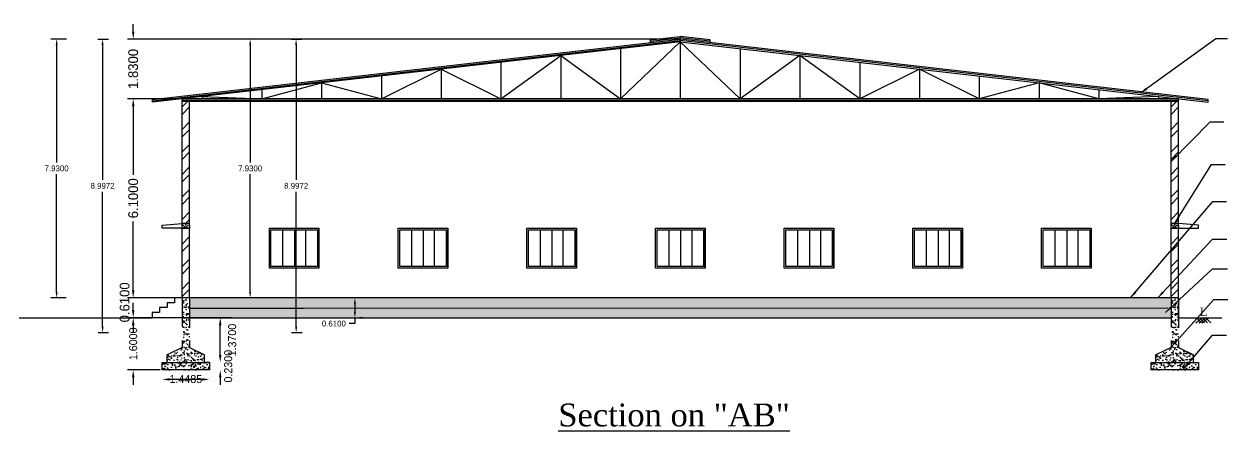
# Model space of a CAD drawing. Header units: metres. Extents: x 0 to 1012, y 0 to 496.
# Drawn here: x 860.63 to 897.48, y 250.69 to 263.16 of the extents above; entities that cross this region are included whole.
import ezdxf

# ---------------------------------------------------------------- set-up
doc = ezdxf.new("R2010")
doc.units = ezdxf.units.M
doc.header["$LTSCALE"] = 3.5
doc.header["$MEASUREMENT"] = 0
doc.linetypes.add('DOT2', pattern=[0.125, 0, -0.125])
doc.linetypes.add('HIDDEN', pattern=[0.375, 0.25, -0.125])
doc.layers.get('0').update_dxf_attribs({"linetype": 'CONTINUOUS'})
doc.layers.get('DEFPOINTS').update_dxf_attribs({"linetype": 'CONTINUOUS'})
for name, color, linetype in [('BLK_5_FLR_0_REGULAR_ROOM_1', 4, 'CONTINUOUS'), ('BLK_5_HT_OF_BLDG', 235, 'CONTINUOUS'), ('BLK_9_FLR_0_REGULAR_ROOM', 4, 'CONTINUOUS'), ('BLK_9_PLINTH_HEIGHT', 11, 'CONTINUOUS')]:
    doc.layers.add(name, color=color, linetype=linetype)
doc.layers.add('BLK_9_HT_OF_BLDG', color=5, linetype='CONTINUOUS', lineweight=0)
doc.dimstyles.get("Standard").update_dxf_attribs({"dimtxt": 0.18, "dimasz": 0.18, "dimexe": 0.18, "dimexo": 0.0625, "dimgap": 0.09, "dimtad": 0, "dimtih": 1, "dimtoh": 1, "dimdec": 4, "dimzin": 0, "dimdsep": 46, "dimtxsty": 'Standard', "dimcen": 0.09, "dimadec": 0, "dimazin": 0, "dimtfac": 1, "dimtdec": 4, "dimtofl": 0, "dimtmove": 0, "dimatfit": 3, "dimfxl": 0, "dimtolj": 1, "dimtzin": 0, "dimarcsym": 0})

# ---------------------------------------------------------------- blocks, each defined once
blk = doc.blocks.new('*D158')
at = {"color": 0, "lineweight": -2}
for p, q in [((865.406, 260.871), (863.792, 260.871)), ((863.972, 260.641), (863.972, 258.536)), ((863.972, 255.001), (863.972, 257.106)), ((865.406, 254.771), (863.792, 254.771))]:
    blk.add_line(p, q, dxfattribs=at)
at = {"color": 0}
for points in [[(863.933, 260.641), (864.01, 260.641), (863.972, 260.871)], [(863.933, 255.001), (864.01, 255.001), (863.972, 254.771)]]:
    blk.add_solid(points, dxfattribs=at)
at = {"layer": 'DEFPOINTS', "color": 0}
for p in [(865.468, 260.871), (863.972, 254.771), (865.468, 254.771)]:
    blk.add_point(p, dxfattribs=at)
at = {"color": 0, "insert": (863.972, 257.821), "char_height": 0.3, "attachment_point": 5, "rotation": 90}
blk.add_mtext('\\A1;6.1000', dxfattribs=at)
blk = doc.blocks.new('*D159')
at = {"color": 0, "lineweight": -2}
for p, q in [((863.972, 262.931), (863.972, 263.161)), ((880.656, 262.701), (863.792, 262.701)), ((880.656, 260.871), (863.792, 260.871)), ((863.972, 260.641), (863.972, 260.411))]:
    blk.add_line(p, q, dxfattribs=at)
at = {"color": 0}
for points in [[(863.933, 262.931), (864.01, 262.931), (863.972, 262.701)], [(863.933, 260.641), (864.01, 260.641), (863.972, 260.871)]]:
    blk.add_solid(points, dxfattribs=at)
at = {"layer": 'DEFPOINTS', "color": 0}
for p in [(880.718, 262.701), (863.972, 260.871), (880.718, 260.871)]:
    blk.add_point(p, dxfattribs=at)
at = {"color": 0, "insert": (863.972, 261.786), "char_height": 0.3, "attachment_point": 5, "rotation": 90}
blk.add_mtext('\\A1;1.8300', dxfattribs=at)
blk = doc.blocks.new('*D33')
at = {"color": 0, "lineweight": -2}
for p, q in [((863.972, 254.391), (863.972, 254.621)), ((866.986, 254.161), (863.792, 254.161)), ((864.796, 252.561), (863.792, 252.561)), ((863.972, 252.331), (863.972, 252.101))]:
    blk.add_line(p, q, dxfattribs=at)
at = {"color": 0}
for points in [[(863.933, 254.391), (864.01, 254.391), (863.972, 254.161)], [(863.933, 252.331), (864.01, 252.331), (863.972, 252.561)]]:
    blk.add_solid(points, dxfattribs=at)
at = {"layer": 'DEFPOINTS', "color": 0}
for p in [(867.048, 254.161), (863.972, 252.561), (864.858, 252.561)]:
    blk.add_point(p, dxfattribs=at)
at = {"color": 0, "insert": (863.972, 253.361), "char_height": 0.245, "attachment_point": 5, "rotation": 90}
blk.add_mtext('\\A1;1.6000', dxfattribs=at)
blk = doc.blocks.new('*D34')
at = {"color": 0, "lineweight": -2}
blk.add_line((866.077, 252.271), (865.088, 252.271), dxfattribs=at)
at = {"color": 0}
for points in [[(865.088, 252.309), (865.088, 252.232), (864.858, 252.271)], [(866.077, 252.309), (866.077, 252.232), (866.307, 252.271)]]:
    blk.add_solid(points, dxfattribs=at)
at = {"layer": 'DEFPOINTS', "color": 0}
for p in [(864.858, 252.641), (866.307, 252.641), (864.858, 252.271)]:
    blk.add_point(p, dxfattribs=at)
at = {"color": 0, "insert": (865.583, 252.281), "char_height": 0.245, "attachment_point": 5}
blk.add_mtext('\\A1;1.4485', dxfattribs=at)
blk = doc.blocks.new('*D35')
at = {"color": 0, "lineweight": -2}
blk.add_line((866.635, 253.021), (866.635, 253.931), dxfattribs=at)
at = {"color": 0}
for points in [[(866.596, 253.931), (866.673, 253.931), (866.635, 254.161)], [(866.596, 253.021), (866.673, 253.021), (866.635, 252.791)]]:
    blk.add_solid(points, dxfattribs=at)
at = {"layer": 'DEFPOINTS', "color": 0}
for p in [(865.247, 254.161), (866.635, 254.161), (866.158, 252.791)]:
    blk.add_point(p, dxfattribs=at)
at = {"color": 0, "insert": (867.002, 253.476), "char_height": 0.245, "attachment_point": 5, "rotation": 90}
blk.add_mtext('\\A1;1.3700', dxfattribs=at)
blk = doc.blocks.new('*D36')
at = {"color": 0, "lineweight": -2}
for p, q in [((866.635, 253.021), (866.635, 253.251)), ((866.635, 252.331), (866.635, 252.101))]:
    blk.add_line(p, q, dxfattribs=at)
at = {"color": 0}
for points in [[(866.596, 253.021), (866.673, 253.021), (866.635, 252.791)], [(866.596, 252.331), (866.673, 252.331), (866.635, 252.561)]]:
    blk.add_solid(points, dxfattribs=at)
at = {"layer": 'DEFPOINTS', "color": 0}
for p in [(866.308, 252.791), (866.307, 252.561), (866.635, 252.561)]:
    blk.add_point(p, dxfattribs=at)
at = {"color": 0, "insert": (866.88, 252.676), "char_height": 0.245, "attachment_point": 5, "rotation": 90}
blk.add_mtext('\\A1;0.2300', dxfattribs=at)
blk = doc.blocks.new('*D37')
at = {"color": 0, "lineweight": -2}
for p, q in [((863.972, 255.001), (863.972, 255.231)), ((865.636, 254.771), (863.792, 254.771)), ((865.636, 254.161), (863.792, 254.161)), ((863.972, 253.931), (863.972, 253.701))]:
    blk.add_line(p, q, dxfattribs=at)
at = {"color": 0}
for points in [[(863.933, 255.001), (864.01, 255.001), (863.972, 254.771)], [(863.933, 253.931), (864.01, 253.931), (863.972, 254.161)]]:
    blk.add_solid(points, dxfattribs=at)
at = {"layer": 'DEFPOINTS', "color": 0}
for p in [(863.972, 254.771), (865.698, 254.771), (865.698, 254.161)]:
    blk.add_point(p, dxfattribs=at)
at = {"color": 0, "insert": (863.709, 254.632), "char_height": 0.3, "attachment_point": 5, "rotation": 90}
blk.add_mtext('\\A1;0.6100', dxfattribs=at)
blk = doc.blocks.new('*D113')
at = {"layer": 'BLK_5_FLR_0_REGULAR_ROOM_1', "color": 0, "lineweight": -2}
for p, q in [((861.925, 262.701), (861.448, 262.701)), ((861.628, 262.521), (861.627, 258.916)), ((861.627, 254.951), (861.627, 258.556)), ((861.924, 254.771), (861.447, 254.771))]:
    blk.add_line(p, q, dxfattribs=at)
at = {"layer": 'BLK_5_FLR_0_REGULAR_ROOM_1', "color": 0}
for points in [[(861.598, 262.521), (861.658, 262.521), (861.628, 262.701)], [(861.597, 254.951), (861.657, 254.951), (861.627, 254.771)]]:
    blk.add_solid(points, dxfattribs=at)
at = {"layer": 'DEFPOINTS', "color": 0}
for p in [(861.628, 262.701), (861.987, 262.701), (861.987, 254.771)]:
    blk.add_point(p, dxfattribs=at)
at = {"layer": 'BLK_5_FLR_0_REGULAR_ROOM_1', "color": 0, "lineweight": 30, "insert": (861.627, 258.736), "char_height": 0.18, "attachment_point": 5}
blk.add_mtext('\\A1;7.9300', dxfattribs=at)
blk = doc.blocks.new('*D114')
at = {"layer": 'BLK_5_HT_OF_BLDG', "color": 0, "lineweight": -2}
for p, q in [((862.891, 262.701), (863.213, 262.701)), ((863.033, 262.521), (863.034, 258.382)), ((863.035, 253.884), (863.034, 258.022)), ((862.894, 253.704), (863.215, 253.704))]:
    blk.add_line(p, q, dxfattribs=at)
at = {"layer": 'BLK_5_HT_OF_BLDG', "color": 0}
for points in [[(863.063, 262.521), (863.003, 262.521), (863.033, 262.701)], [(863.065, 253.884), (863.005, 253.884), (863.035, 253.704)]]:
    blk.add_solid(points, dxfattribs=at)
at = {"layer": 'DEFPOINTS', "color": 0}
for p in [(862.829, 262.701), (862.831, 253.704), (863.035, 253.704)]:
    blk.add_point(p, dxfattribs=at)
at = {"layer": 'BLK_5_HT_OF_BLDG', "color": 0, "lineweight": 30, "insert": (863.034, 258.202), "char_height": 0.18, "attachment_point": 5}
blk.add_mtext('\\A1;8.9972', dxfattribs=at)
blk = doc.blocks.new('*D121')
at = {"layer": 'BLK_9_FLR_0_REGULAR_ROOM', "color": 0, "lineweight": -2}
for p, q in [((867.849, 262.701), (867.372, 262.701)), ((867.552, 262.521), (867.552, 258.916)), ((867.551, 254.951), (867.552, 258.556)), ((867.849, 254.771), (867.371, 254.771))]:
    blk.add_line(p, q, dxfattribs=at)
at = {"layer": 'BLK_9_FLR_0_REGULAR_ROOM', "color": 0}
for points in [[(867.522, 262.521), (867.582, 262.521), (867.552, 262.701)], [(867.521, 254.951), (867.581, 254.951), (867.551, 254.771)]]:
    blk.add_solid(points, dxfattribs=at)
at = {"layer": 'DEFPOINTS', "color": 0}
for p in [(867.552, 262.701), (867.912, 262.701), (867.911, 254.771)]:
    blk.add_point(p, dxfattribs=at)
at = {"layer": 'BLK_9_FLR_0_REGULAR_ROOM', "color": 0, "lineweight": 30, "insert": (867.552, 258.736), "char_height": 0.18, "attachment_point": 5}
blk.add_mtext('\\A1;7.9300', dxfattribs=at)
blk = doc.blocks.new('*D122')
at = {"layer": 'BLK_9_HT_OF_BLDG', "color": 0, "lineweight": -2}
for p, q in [((868.815, 262.701), (869.137, 262.701)), ((868.957, 262.521), (868.959, 258.382)), ((868.96, 253.884), (868.959, 258.022)), ((868.818, 253.704), (869.14, 253.704))]:
    blk.add_line(p, q, dxfattribs=at)
at = {"layer": 'BLK_9_HT_OF_BLDG', "color": 0}
for points in [[(868.987, 262.521), (868.927, 262.521), (868.957, 262.701)], [(868.99, 253.884), (868.93, 253.884), (868.96, 253.704)]]:
    blk.add_solid(points, dxfattribs=at)
at = {"layer": 'DEFPOINTS', "color": 0}
for p in [(868.753, 262.701), (868.755, 253.704), (868.96, 253.704)]:
    blk.add_point(p, dxfattribs=at)
at = {"layer": 'BLK_9_HT_OF_BLDG', "color": 0, "lineweight": 30, "insert": (868.959, 258.202), "char_height": 0.18, "attachment_point": 5}
blk.add_mtext('\\A1;8.9972', dxfattribs=at)
blk = doc.blocks.new('*D125')
at = {"layer": 'BLK_9_PLINTH_HEIGHT', "color": 0, "linetype": 'DOT2', "lineweight": -2, "ltscale": 400}
for p, q in [((870.999, 254.771), (870.578, 254.771)), ((870.999, 254.161), (870.578, 254.161))]:
    blk.add_line(p, q, dxfattribs=at)
at = {"layer": 'BLK_9_PLINTH_HEIGHT', "color": 0, "linetype": 'Continuous', "lineweight": -2, "ltscale": 400}
for p, q in [((870.758, 254.591), (870.758, 254.341)), ((870.758, 253.981), (870.578, 253.981)), ((870.758, 254.161), (870.758, 253.981))]:
    blk.add_line(p, q, dxfattribs=at)
at = {"layer": 'BLK_9_PLINTH_HEIGHT', "color": 0, "ltscale": 400}
for points in [[(870.728, 254.591), (870.788, 254.591), (870.758, 254.771)], [(870.728, 254.341), (870.788, 254.341), (870.758, 254.161)]]:
    blk.add_solid(points, dxfattribs=at)
at = {"layer": 'DEFPOINTS', "color": 0, "ltscale": 400}
for p in [(871.061, 254.771), (870.758, 254.161), (871.061, 254.161)]:
    blk.add_point(p, dxfattribs=at)
at = {"layer": 'BLK_9_PLINTH_HEIGHT', "color": 0, "ltscale": 400, "insert": (870.113, 253.981), "char_height": 0.18, "attachment_point": 5}
blk.add_mtext('\\A1;0.6100', dxfattribs=at)

msp = doc.modelspace()

# ---------------------------------------------------------------- hatches: boundary and pattern name
at = {"linetype": 'Continuous'}
h = msp.add_hatch(dxfattribs=at)
h.set_pattern_fill('ANSI32', color=256, scale=1.3, style=0)
h.set_pattern_definition([(45, (3921.0563, -4149.61776), (-0.344714556, 0.344714556), []), (45, (3921.2861, -4149.61776), (-0.344714556, 0.344714556), [])])
h.paths.add_polyline_path([(865.69845, 260.79106), (865.62781, 260.79106), (865.46845, 260.79106), (865.46845, 257.05944), (865.69845, 257.05944), (865.69845, 257.21106)])
h = msp.add_hatch(dxfattribs=at)
h.set_pattern_fill('ANSI32', color=256, scale=1.3, style=0)
h.set_pattern_definition([(45, (3951.3263, -4149.61776), (-0.344714556, 0.344714556), []), (45, (3951.5561, -4149.61776), (-0.344714556, 0.344714556), [])])
h.paths.add_polyline_path([(895.96845, 260.79106), (895.89781, 260.79106), (895.73845, 260.79106), (895.73845, 257.05944), (895.96845, 257.05944), (895.96845, 257.21106)])
h = msp.add_hatch(dxfattribs=at)
h.set_pattern_fill('ANSI32', color=256, scale=1.3, style=0)
h.set_pattern_definition([(45, (3921.0563, -4151.7517), (-0.344714556, 0.344714556), []), (45, (3921.2861, -4151.7517), (-0.344714556, 0.344714556), [])])
h.paths.add_polyline_path([(865.69845, 255.66723), (865.69845, 256.90711), (865.46845, 256.90711), (865.46845, 254.77106), (865.69845, 254.77106), (865.69845, 255.07711)])
h = msp.add_hatch()
h.set_pattern_fill('AR-CONC', color=256, scale=0.025, style=0)
h.set_pattern_definition([(50, (892.77602, 565.36714), (0.179315046, -0.015688034), [0.01875, -0.20625]), (355, (892.77602, 565.36714), (-0.03468783, 0.18804803), [0.015, -0.165]), (100.4514, (892.79097, 565.36584), (0.14462735, 0.17235989), [0.01593505, -0.17528553]), (46.1842, (892.77602, 565.41714), (0.26681026, -0.04137975), [0.028125, -0.309375]), (96.6356, (892.79826, 565.4137), (0.23366568, 0.24352947), [0.02390257, -0.26292825]), (351.1842, (892.77602, 565.41714), (0.23366549, 0.24352965), [0.0225, -0.2475]), (21, (892.80102, 565.40464), (0.14922676, -0.10065472), [0.01875, -0.20625]), (326, (892.80102, 565.40464), (0.06082883, 0.18128751), [0.015, -0.165]), (71.4514, (892.81346, 565.39626), (0.21005566, 0.08063262), [0.01593505, -0.17528553]), (37.5, (892.776024, 565.36714), (0.003039964, 0.083223463), [0, -0.163, 0, -0.1675, 0, -0.165625]), (7.5, (892.77602, 565.36714), (0.065767384, 0.098602928), [0, -0.0955, 0, -0.15925, 0, -0.063125]), (327.5, (892.720274, 565.36714), (0.133455609, -0.005638718), [0, -0.0625, 0, -0.195, 0, -0.25875]), (317.5, (892.69527, 565.36714), (0.145796542, 0.025026246), [0, -0.08125, 0, -0.1295, 0, -0.18375])])
h.paths.add_polyline_path([(865.69845, 257.05944), (865.46996, 257.05944), (865.46996, 256.90711), (865.69845, 256.90711)])
h = msp.add_hatch(dxfattribs=at)
h.set_pattern_fill('ANSI32', color=256, scale=1.3, style=0)
h.set_pattern_definition([(45, (3951.3263, -4151.7517), (-0.344714556, 0.344714556), []), (45, (3951.5561, -4151.7517), (-0.344714556, 0.344714556), [])])
h.paths.add_polyline_path([(895.96845, 255.66723), (895.96845, 256.90711), (895.73845, 256.90711), (895.73845, 254.77106), (895.96845, 254.77106), (895.96845, 255.07711)])
h = msp.add_hatch()
h.set_pattern_fill('AR-CONC', color=256, scale=0.025, style=0)
h.set_pattern_definition([(50, (923.04602, 565.36714), (0.179315046, -0.015688034), [0.01875, -0.20625]), (355, (923.04602, 565.36714), (-0.03468783, 0.18804803), [0.015, -0.165]), (100.4514, (923.06097, 565.36584), (0.14462735, 0.17235989), [0.01593505, -0.17528553]), (46.1842, (923.04602, 565.41714), (0.26681026, -0.04137975), [0.028125, -0.309375]), (96.6356, (923.06826, 565.4137), (0.23366568, 0.24352947), [0.02390257, -0.26292825]), (351.1842, (923.04602, 565.41714), (0.23366549, 0.24352965), [0.0225, -0.2475]), (21, (923.07102, 565.40464), (0.14922676, -0.10065472), [0.01875, -0.20625]), (326, (923.07102, 565.40464), (0.06082883, 0.18128751), [0.015, -0.165]), (71.4514, (923.08346, 565.39626), (0.21005566, 0.08063262), [0.01593505, -0.17528553]), (37.5, (923.046024, 565.36714), (0.003039964, 0.083223463), [0, -0.163, 0, -0.1675, 0, -0.165625]), (7.5, (923.04602, 565.36714), (0.065767384, 0.098602928), [0, -0.0955, 0, -0.15925, 0, -0.063125]), (327.5, (922.990274, 565.36714), (0.133455609, -0.005638718), [0, -0.0625, 0, -0.195, 0, -0.25875]), (317.5, (922.96527, 565.36714), (0.145796542, 0.025026246), [0, -0.08125, 0, -0.1295, 0, -0.18375])])
h.paths.add_polyline_path([(895.96845, 257.05944), (895.73996, 257.05944), (895.73996, 256.90711), (895.96845, 256.90711)])
h = msp.add_hatch()
h.set_pattern_fill('AR-SAND', color=256, scale=0.08)
h.set_pattern_definition([(37.5, (-36988.31383, 34236.40065), (-0.00503946865, 0.15414590152), [0, -0.1216, 0, -0.136, 0, -0.13]), (7.5, (-36988.31383, 34236.40065), (0.1415821364, 0.2257716852), [0, -0.0656, 0, -0.1096, 0, -0.042]), (327.5, (-36988.41223, 34236.40065), (0.24913134894, 0.0004527243), [0, -0.04, 0, -0.144, 0, -0.188]), (317.5, (-36988.41223, 34236.40065), (0.2404901284, 0.0702140452), [0, -0.02, 0, -0.0944, 0, -0.108])])
h.paths.add_polyline_path([(865.69845, 253.25103), (865.69845, 254.16106), (865.46845, 254.16106), (865.46845, 253.25103), (865.00845, 253.02103), (865.00845, 252.79103), (866.15845, 252.79103), (866.15845, 253.02103)])
h.paths.add_polyline_path([(865.69845, 254.77106), (865.46845, 254.77106), (865.46845, 254.16106), (865.69845, 254.16106)])
h = msp.add_hatch()
h.set_pattern_fill('AR-CONC', color=256, scale=0.1)
h.set_pattern_definition([(50, (-36988.31383, 34236.40065), (0.7172601826, -0.062752135), [0.075, -0.825]), (355, (-36988.3138, 34236.40065), (-0.138751334, 0.752192134), [0.06, -0.66]), (100.4514445, (-36988.25406, 34236.3954), (0.578508847, 0.689439991), [0.063740192, -0.701142112]), (46.1842, (-36988.3138, 34236.60065), (1.06724133, -0.165519281), [0.1125, -1.2375]), (96.6356355, (-36988.2249, 34236.5869), (0.934661946, 0.9741186), [0.095610342, -1.05171376]), (351.184164, (-36988.3138, 34236.6006), (0.934661945, 0.9741186), [0.09, -0.99]), (21, (-36988.21383, 34236.55065), (0.596907052, -0.402618891), [0.075, -0.825]), (326, (-36988.2138, 34236.55065), (0.243315332, 0.725150045), [0.06, -0.66]), (71.4514447, (-36988.1641, 34236.5171), (0.840222377, 0.322531153), [0.06374019, -0.701142112]), (37.5, (-36988.31383, 34236.40065), (0.0121598553, 0.3328938538), [0, -0.652, 0, -0.67, 0, -0.6625]), (7.5, (-36988.31383, 34236.40065), (0.2630695374, 0.394411712), [0, -0.382, 0, -0.637, 0, -0.2525]), (327.5, (-36988.53683, 34236.40065), (0.5338224362, -0.0225548717), [0, -0.25, 0, -0.78, 0, -1.035]), (317.5, (-36988.63683, 34236.40065), (0.5831861693, 0.1001049823), [0, -0.325, 0, -0.518, 0, -0.735])])
h.paths.add_polyline_path([(895.73845, 254.77106), (865.69845, 254.77106), (865.69845, 254.45871), (895.73845, 254.4616)])
h = msp.add_hatch()
h.set_pattern_fill('AR-SAND', color=256, scale=0.08)
h.set_pattern_definition([(37.5, (-36958.04383, 34236.40065), (-0.00503946865, 0.15414590152), [0, -0.1216, 0, -0.136, 0, -0.13]), (7.5, (-36958.04383, 34236.40065), (0.1415821364, 0.2257716852), [0, -0.0656, 0, -0.1096, 0, -0.042]), (327.5, (-36958.14223, 34236.40065), (0.24913134894, 0.0004527243), [0, -0.04, 0, -0.144, 0, -0.188]), (317.5, (-36958.14223, 34236.40065), (0.2404901284, 0.0702140452), [0, -0.02, 0, -0.0944, 0, -0.108])])
h.paths.add_polyline_path([(895.96845, 253.25103), (895.96845, 254.16106), (895.73845, 254.16106), (895.73845, 253.25103), (895.27845, 253.02103), (895.27845, 252.79103), (896.42845, 252.79103), (896.42845, 253.02103)])
h.paths.add_polyline_path([(895.96845, 254.77106), (895.73845, 254.77106), (895.73845, 254.16106), (895.96845, 254.16106)])
h = msp.add_hatch()
h.set_pattern_fill('AR-SAND', color=256, scale=0.3)
h.set_pattern_definition([(37.5, (-36988.31383, 34236.40065), (-0.0188980074, 0.5780471307), [0, -0.456, 0, -0.51, 0, -0.4875]), (7.5, (-36988.3138, 34236.40065), (0.530933012, 0.84664382), [0, -0.246, 0, -0.411, 0, -0.1575]), (327.5, (-36988.68283, 34236.40065), (0.9342425585, 0.001697716), [0, -0.15, 0, -0.54, 0, -0.705]), (317.5, (-36988.6828, 34236.40065), (0.901837981, 0.26330267), [0, -0.075, 0, -0.354, 0, -0.405])])
h.paths.add_polyline_path([(895.73845, 254.4616), (865.69845, 254.45871), (865.69845, 254.16106), (895.73845, 254.16106)])
h = msp.add_hatch()
h.set_pattern_fill('AR-CONC', color=256, scale=0.04)
h.set_pattern_definition([(50, (-36988.31383, 34236.40065), (0.286904073, -0.025100854), [0.03, -0.33]), (355, (-36988.31383, 34236.40065), (-0.0555005334, 0.3008768535), [0.024, -0.264]), (100.45144446, (-36988.28992, 34236.39855), (0.2314035387, 0.2757759964), [0.0254960768, -0.2804568448]), (46.1842, (-36988.31383, 34236.48065), (0.4268965323, -0.0662077123), [0.045, -0.495]), (96.6356355, (-36988.27826, 34236.47513), (0.3738647783, 0.3896474403), [0.0382441368, -0.420685504]), (351.184164, (-36988.31383, 34236.48065), (0.373864778, 0.38964744), [0.036, -0.3960000004]), (21, (-36988.27383, 34236.46065), (0.2387628208, -0.1610475563), [0.03, -0.33]), (326, (-36988.27383, 34236.46065), (0.0973261328, 0.290060018), [0.024, -0.264]), (71.45144474, (-36988.25394, 34236.44722), (0.3360889507, 0.1290124611), [0.025496076, -0.2804568448]), (37.5, (-36988.31383, 34236.40065), (0.00486394213, 0.13315754153), [0, -0.2608, 0, -0.268, 0, -0.265]), (7.5, (-36988.31383, 34236.40065), (0.10522781498, 0.15776468475), [0, -0.1528, 0, -0.2548, 0, -0.101]), (327.5, (-36988.40303, 34236.40065), (0.21352897447, -0.0090219487), [0, -0.1, 0, -0.312, 0, -0.414]), (317.5, (-36988.44303, 34236.40065), (0.23327446774, 0.0400419929), [0, -0.13, 0, -0.2072, 0, -0.294])])
h.paths.add_polyline_path([(866.30693, 252.79103), (864.85845, 252.79103), (864.85845, 252.56103), (866.30693, 252.56103)])
h = msp.add_hatch()
h.set_pattern_fill('AR-CONC', color=256, scale=0.04)
h.set_pattern_definition([(50, (-36958.04383, 34236.40065), (0.286904073, -0.025100854), [0.03, -0.33]), (355, (-36958.04383, 34236.40065), (-0.0555005334, 0.3008768535), [0.024, -0.264]), (100.45144446, (-36958.01992, 34236.39855), (0.2314035387, 0.2757759964), [0.0254960768, -0.2804568448]), (46.1842, (-36958.04383, 34236.48065), (0.4268965323, -0.0662077123), [0.045, -0.495]), (96.6356355, (-36958.00826, 34236.47513), (0.3738647783, 0.3896474403), [0.0382441368, -0.420685504]), (351.184164, (-36958.04383, 34236.48065), (0.373864778, 0.38964744), [0.036, -0.3960000004]), (21, (-36958.00383, 34236.46065), (0.2387628208, -0.1610475563), [0.03, -0.33]), (326, (-36958.00383, 34236.46065), (0.0973261328, 0.290060018), [0.024, -0.264]), (71.45144474, (-36957.98394, 34236.44722), (0.3360889507, 0.1290124611), [0.025496076, -0.2804568448]), (37.5, (-36958.04383, 34236.40065), (0.00486394213, 0.13315754153), [0, -0.2608, 0, -0.268, 0, -0.265]), (7.5, (-36958.04383, 34236.40065), (0.10522781498, 0.15776468475), [0, -0.1528, 0, -0.2548, 0, -0.101]), (327.5, (-36958.13303, 34236.40065), (0.21352897447, -0.0090219487), [0, -0.1, 0, -0.312, 0, -0.414]), (317.5, (-36958.17303, 34236.40065), (0.23327446774, 0.0400419929), [0, -0.13, 0, -0.2072, 0, -0.294])])
h.paths.add_polyline_path([(896.57693, 252.79103), (895.12845, 252.79103), (895.12845, 252.56103), (896.57693, 252.56103)])

# ---------------------------------------------------------------- linework, layer by layer
for p, q in [((879.80845, 262.67663), (880.71845, 262.78106)), ((879.80845, 262.63663), (880.71845, 262.74106)), ((880.71845, 262.70106), (880.71845, 262.78106)), ((881.62845, 262.67663), (880.71845, 262.78106)), ((881.62845, 262.63663), (880.71845, 262.74106)), ((864.55845, 260.84663), (880.71845, 262.70106)), ((864.55845, 260.80663), (880.71845, 262.66106)), ((880.71845, 262.62106), (864.55845, 260.76663)), ((878.88845, 260.87106), (880.71845, 262.62106)), ((878.88845, 262.41106), (878.88845, 260.87106)), ((879.80845, 262.59663), (879.80845, 262.67663)), ((880.71845, 262.70106), (880.71845, 262.62106)), ((896.87845, 260.84663), (880.71845, 262.70106)), ((896.87845, 260.80663), (880.71845, 262.66106)), ((880.71845, 262.62106), (896.87845, 260.76663)), ((880.71845, 262.62106), (880.71845, 260.87106)), ((882.54845, 260.87106), (880.71845, 262.62106)), ((881.62845, 262.59663), (881.62845, 262.67663)), ((882.54845, 262.41106), (882.54845, 260.87106)), ((875.22845, 260.87106), (877.05845, 262.20106)), ((877.05845, 262.20106), (877.05845, 260.87106)), ((877.05845, 262.20106), (878.88845, 260.87106)), ((884.37845, 262.20106), (882.54845, 260.87106)), ((884.37845, 262.20106), (884.37845, 260.87106)), ((886.20845, 260.87106), (884.37845, 262.20106)), ((871.56845, 260.87106), (873.39845, 261.78106)), ((873.39845, 261.78106), (873.39845, 260.87106)), ((873.39845, 261.78106), (875.22845, 260.87106)), ((875.22845, 261.99106), (875.22845, 260.87106)), ((886.20845, 261.99106), (886.20845, 260.87106)), ((888.03845, 261.78106), (886.20845, 260.87106)), ((888.03845, 261.78106), (888.03845, 260.87106)), ((889.86845, 260.87106), (888.03845, 261.78106)), ((867.90845, 260.87106), (869.73845, 261.36106)), ((869.73845, 261.36106), (869.73845, 260.87106)), ((869.73845, 261.36106), (871.56845, 260.87106)), ((871.56845, 261.57106), (871.56845, 260.87106)), ((889.86845, 261.57106), (889.86845, 260.87106)), ((891.69845, 261.36106), (889.86845, 260.87106)), ((891.69845, 261.36106), (891.69845, 260.87106)), ((893.52845, 260.87106), (891.69845, 261.36106)), ((866.07845, 260.94106), (866.07845, 260.87106)), ((866.07845, 260.94106), (867.90845, 260.87106)), ((867.90845, 261.15106), (867.90845, 260.87106)), ((893.52845, 261.15106), (893.52845, 260.87106)), ((895.35845, 260.94106), (893.52845, 260.87106)), ((895.35845, 260.94106), (895.35845, 260.87106)), ((864.55845, 260.76663), (864.55845, 260.84663)), ((895.96845, 260.87106), (865.46845, 260.87106)), ((865.46845, 260.87106), (865.46845, 260.79106)), ((865.46845, 254.77106), (865.46845, 260.83106)), ((865.46845, 260.83106), (895.96845, 260.83106)), ((895.96845, 260.79106), (865.46845, 260.79106)), ((865.69845, 254.77106), (865.69845, 260.79106)), ((895.96845, 260.79106), (895.96845, 260.87106)), ((895.96845, 254.16106), (895.96845, 260.83106)), ((895.96845, 254.77106), (895.96845, 260.79106)), ((896.87845, 260.76663), (896.87845, 260.84663)), ((865.69845, 256.45106), (865.69845, 257.21106)), ((895.96845, 256.45106), (895.96845, 257.21106)), ((864.85845, 257.00106), (865.46845, 257.05338)), ((864.85845, 256.90135), (864.85845, 257.00135)), ((865.46845, 256.90106), (864.85845, 256.90106)), ((865.46845, 256.90711), (865.69845, 256.90711)), ((865.46996, 257.05944), (865.69845, 257.05944)), ((868.13845, 255.68106), (868.13845, 256.90106)), ((868.54489, 256.85106), (868.54489, 255.73106)), ((868.90854, 256.85106), (868.90854, 255.73106)), ((869.24571, 256.85106), (869.24571, 255.73106)), ((869.65845, 255.68106), (869.65845, 256.90106)), ((872.07845, 255.68106), (872.07845, 256.90106)), ((872.48489, 256.85106), (872.48489, 255.73106)), ((872.84854, 256.85106), (872.84854, 255.73106)), ((873.18571, 256.85106), (873.18571, 255.73106)), ((873.59845, 255.68106), (873.59845, 256.90106)), ((876.01845, 255.68106), (876.01845, 256.90106)), ((876.42489, 256.85106), (876.42489, 255.73106)), ((876.78854, 256.85106), (876.78854, 255.73106)), ((877.12571, 256.85106), (877.12571, 255.73106)), ((877.53845, 255.68106), (877.53845, 256.90106)), ((879.95845, 255.68106), (879.95845, 256.90106)), ((880.36489, 256.85106), (880.36489, 255.73106)), ((880.72854, 256.85106), (880.72854, 255.73106)), ((881.06571, 256.85106), (881.06571, 255.73106)), ((881.47845, 255.68106), (881.47845, 256.90106)), ((883.89845, 255.68106), (883.89845, 256.90106)), ((884.30489, 256.85106), (884.30489, 255.73106)), ((884.66854, 256.85106), (884.66854, 255.73106)), ((885.00571, 256.85106), (885.00571, 255.73106)), ((885.41845, 255.68106), (885.41845, 256.90106)), ((887.83845, 255.68106), (887.83845, 256.90106)), ((888.24489, 256.85106), (888.24489, 255.73106)), ((888.60854, 256.85106), (888.60854, 255.73106)), ((888.94571, 256.85106), (888.94571, 255.73106)), ((889.35845, 255.68106), (889.35845, 256.90106)), ((891.77845, 255.68106), (891.77845, 256.90106)), ((892.18489, 256.85106), (892.18489, 255.73106)), ((892.54854, 256.85106), (892.54854, 255.73106)), ((892.88571, 256.85106), (892.88571, 255.73106)), ((893.29845, 255.68106), (893.29845, 256.90106)), ((895.73845, 256.90711), (895.96845, 256.90711)), ((895.73996, 257.05944), (895.96845, 257.05944)), ((896.57845, 257.00106), (895.96845, 257.05338)), ((895.96845, 256.90106), (896.57845, 256.90106)), ((896.57845, 256.90135), (896.57845, 257.00135)), ((869.65845, 255.68106), (868.13845, 255.68106)), ((873.59845, 255.68106), (872.07845, 255.68106)), ((877.53845, 255.68106), (876.01845, 255.68106)), ((881.47845, 255.68106), (879.95845, 255.68106)), ((885.41845, 255.68106), (883.89845, 255.68106)), ((889.35845, 255.68106), (887.83845, 255.68106)), ((893.29845, 255.68106), (891.77845, 255.68106)), ((865.46845, 254.77106), (865.23845, 254.77106)), ((865.23845, 254.77106), (865.23845, 254.62106)), ((895.96845, 254.77106), (865.46845, 254.77106)), ((864.77845, 254.32106), (864.54845, 254.32106)), ((864.54845, 254.32106), (864.54845, 254.16106)), ((865.00845, 254.47106), (864.77845, 254.47106)), ((864.77845, 254.47106), (864.77845, 254.32106)), ((865.23845, 254.62106), (865.00845, 254.62106)), ((865.00845, 254.62106), (865.00845, 254.47106)), ((865.69845, 254.45871), (895.6459, 254.46217)), ((865.69845, 254.45871), (869.19845, 254.45871)), ((865.69845, 254.45871), (869.19845, 254.45871)), ((865.69845, 254.45871), (869.19845, 254.45871)), ((859.68004, 254.16106), (864.54845, 254.16106)), ((865.46845, 254.16106), (864.54845, 254.16106)), ((865.46845, 254.16106), (895.73845, 254.16106)), ((895.96845, 254.1611), (896.91996, 254.1611)), ((895.96845, 254.1611), (897.28881, 254.16109)), ((896.6987, 254.15406), (896.49635, 253.99195)), ((896.6987, 254.15406), (896.49635, 253.99195)), ((896.52095, 254.15406), (896.67263, 254.00109)), ((896.80444, 254.15406), (896.60209, 253.99195)), ((896.80444, 254.15406), (896.60209, 253.99195)), ((896.60895, 254.15406), (896.76063, 254.00109)), ((896.60895, 254.15406), (896.76063, 254.00109)), ((896.89244, 254.15406), (896.69009, 253.99195)), ((896.89244, 254.15406), (896.69009, 253.99195)), ((896.6987, 254.15406), (896.85038, 254.00109)), ((896.6987, 254.15406), (896.85038, 254.00109)), ((896.80444, 254.15406), (896.95612, 254.00109)), ((896.80444, 254.15406), (896.95612, 254.00109))]:
    msp.add_line(p, q)
for p, q in [((865.69845, 254.77106), (865.69845, 260.79106)), ((895.73845, 254.77106), (895.73845, 260.79106))]:
    msp.add_line(p, q, dxfattribs=at)
at = {"linetype": 'HIDDEN'}
for p, q in [((865.46845, 254.77106), (865.46845, 253.25103)), ((865.69845, 254.77106), (865.69845, 253.25103)), ((895.73845, 254.77106), (895.73845, 253.25103)), ((895.96845, 254.77106), (895.96845, 253.25103)), ((865.46845, 253.25103), (865.00845, 253.02103)), ((865.69845, 253.25103), (866.15845, 253.02103)), ((895.73845, 253.25103), (895.27845, 253.02103)), ((895.96845, 253.25103), (896.42845, 253.02103)), ((864.85845, 252.56103), (864.85845, 252.79103)), ((864.85845, 252.79103), (865.69693, 252.79103)), ((864.85845, 252.79103), (865.00845, 252.79103)), ((865.00845, 252.79103), (865.00845, 253.02103)), ((865.69845, 252.79103), (866.30845, 252.79103)), ((866.30845, 252.79103), (866.07845, 252.79103)), ((866.15845, 252.79103), (866.15845, 253.02103)), ((866.30845, 252.79103), (866.15845, 252.79103)), ((866.30845, 252.79103), (866.30845, 252.56103)), ((895.12845, 252.56103), (895.12845, 252.79103)), ((895.12845, 252.79103), (895.96693, 252.79103)), ((895.27845, 252.79103), (895.27845, 253.02103)), ((895.96845, 252.79103), (896.57845, 252.79103)), ((896.42845, 252.79103), (896.42845, 253.02103)), ((896.57845, 252.79103), (896.57845, 252.56103)), ((864.85845, 252.56103), (864.85845, 252.71103)), ((865.46845, 252.56103), (864.85845, 252.56103)), ((866.30693, 252.56103), (865.46845, 252.56103)), ((895.12845, 252.56103), (895.12845, 252.71103)), ((895.73845, 252.56103), (895.12845, 252.56103)), ((896.57693, 252.56103), (895.73845, 252.56103))]:
    msp.add_line(p, q, dxfattribs=at)
for points in [[(868.13845, 256.90106), (869.65845, 256.90106), (869.65845, 255.68106), (868.13845, 255.68106)], [(868.18845, 256.85106), (869.60845, 256.85106), (869.60845, 255.73106), (868.18845, 255.73106)], [(872.07845, 256.90106), (873.59845, 256.90106), (873.59845, 255.68106), (872.07845, 255.68106)], [(872.12845, 256.85106), (873.54845, 256.85106), (873.54845, 255.73106), (872.12845, 255.73106)], [(876.01845, 256.90106), (877.53845, 256.90106), (877.53845, 255.68106), (876.01845, 255.68106)], [(876.06845, 256.85106), (877.48845, 256.85106), (877.48845, 255.73106), (876.06845, 255.73106)], [(879.95845, 256.90106), (881.47845, 256.90106), (881.47845, 255.68106), (879.95845, 255.68106)], [(880.00845, 256.85106), (881.42845, 256.85106), (881.42845, 255.73106), (880.00845, 255.73106)], [(883.89845, 256.90106), (885.41845, 256.90106), (885.41845, 255.68106), (883.89845, 255.68106)], [(883.94845, 256.85106), (885.36845, 256.85106), (885.36845, 255.73106), (883.94845, 255.73106)], [(887.83845, 256.90106), (889.35845, 256.90106), (889.35845, 255.68106), (887.83845, 255.68106)], [(887.88845, 256.85106), (889.30845, 256.85106), (889.30845, 255.73106), (887.88845, 255.73106)], [(891.77845, 256.90106), (893.29845, 256.90106), (893.29845, 255.68106), (891.77845, 255.68106)], [(891.82845, 256.85106), (893.24845, 256.85106), (893.24845, 255.73106), (891.82845, 255.73106)]]:
    msp.add_lwpolyline(points, close=True)

# ---------------------------------------------------------------- texts
at = {"attachment_point": 1}
for s, insert, char_height, width in [('{\\fTimes New Roman Baltic|b0|i0|c0|p18;L}', (896.61947, 254.46997), 0.2538732, 0.504135), ('{\\fTimes New Roman|b0|i0|c0|p18;\\LSection on "AB"}', (876.98236, 251.53124), 0.7, 10.5391977)]:
    msp.add_mtext(s, dxfattribs=dict(at, insert=insert, char_height=char_height, width=width))

# ---------------------------------------------------------------- dimensions: what is measured, and where the dimension line sits
for base, p1, p2, override, picture, middle in [((863.97173, 260.87106), (880.71845, 262.70106), (880.71845, 260.87106), {"dimtxt": 0.3, "dimasz": 0.23, "dimtmove": 2}, '*D159', (863.97173, 261.78606)), ((863.97173, 254.77106), (865.46845, 260.87106), (865.46845, 254.77106), {"dimtxt": 0.3, "dimasz": 0.23, "dimtmove": 2}, '*D158', (863.97173, 257.82106)), ((863.97173, 252.56103), (867.04845, 254.16103), (864.85845, 252.56103), {"dimtxt": 0.245, "dimasz": 0.23, "dimtmove": 2}, '*D33', (863.97173, 253.36103))]:
    dim = msp.add_linear_dim(base=base, p1=p1, p2=p2, angle=90, dimstyle='Standard', override=override)
    dim.commit()
    dim.dimension.update_dxf_attribs({"geometry": picture, "text_midpoint": middle, "text_rotation": 90})
for base, p1, p2, override, picture, middle in [((863.97173, 254.77106), (865.69845, 254.16106), (865.69845, 254.77106), {"dimtxt": 0.3, "dimasz": 0.23, "dimtmove": 2}, '*D37', (863.70859, 254.63223)), ((866.63467, 254.16103), (866.15845, 252.79103), (865.24693, 254.16103), {"dimtxt": 0.245, "dimasz": 0.23, "dimse1": 1, "dimse2": 1, "dimtmove": 2}, '*D35', (867.00206, 253.47603)), ((866.63467, 252.56103), (866.30845, 252.79103), (866.30693, 252.56103), {"dimtxt": 0.245, "dimasz": 0.23, "dimse1": 1, "dimse2": 1, "dimtmove": 2}, '*D36', (866.88043, 252.67603))]:
    dim = msp.add_linear_dim(base=base, p1=p1, p2=p2, angle=90, dimstyle='Standard', override=override)
    dim.commit()
    dim.dimension.update_dxf_attribs({"geometry": picture, "text_midpoint": middle, "dimtype": 160, "text_rotation": 90})
dim = msp.add_linear_dim(base=(864.85845, 252.27065), p1=(866.30693, 252.64103), p2=(864.85845, 252.64103), dimstyle='Standard', override={"dimtxt": 0.245, "dimasz": 0.23, "dimgap": 0.185, "dimse1": 1, "dimse2": 1, "dimtmove": 2})
dim.commit()
dim.dimension.update_dxf_attribs({"geometry": '*D34', "text_midpoint": (865.58269, 252.28096), "dimtype": 160})
at = {"layer": 'BLK_5_FLR_0_REGULAR_ROOM_1', "color": 4, "lineweight": 30}
dim = msp.add_aligned_dim(p1=(861.98669, 254.77106), p2=(861.98718, 262.70106), distance=0.35957, dimstyle='Standard', dxfattribs=at)
dim.commit()
dim.dimension.update_dxf_attribs({"geometry": '*D113', "text_midpoint": (861.62736, 258.73608)})
at = {"layer": 'BLK_5_HT_OF_BLDG', "color": 5, "lineweight": 30}
dim = msp.add_aligned_dim(p1=(862.82863, 262.70106), p2=(862.83105, 253.70382), distance=0.2044, dimstyle='Standard', dxfattribs=at)
dim.commit()
dim.dimension.update_dxf_attribs({"geometry": '*D114', "text_midpoint": (863.03424, 258.20249)})
at = {"layer": 'BLK_9_FLR_0_REGULAR_ROOM', "color": 4, "lineweight": 30}
dim = msp.add_aligned_dim(p1=(867.91105, 254.77106), p2=(867.91154, 262.70106), distance=0.35957, dimstyle='Standard', dxfattribs=at)
dim.commit()
dim.dimension.update_dxf_attribs({"geometry": '*D121', "text_midpoint": (867.55172, 258.73608)})
at = {"layer": 'BLK_9_HT_OF_BLDG', "color": 5, "lineweight": 30}
dim = msp.add_aligned_dim(p1=(868.75299, 262.70106), p2=(868.75541, 253.70382), distance=0.2044, dimstyle='Standard', dxfattribs=at)
dim.commit()
dim.dimension.update_dxf_attribs({"geometry": '*D122', "text_midpoint": (868.9586, 258.20249)})
at = {"layer": 'BLK_9_PLINTH_HEIGHT', "color": 7, "ltscale": 400}
dim = msp.add_linear_dim(base=(870.75839, 254.16106), p1=(871.06134, 254.77106), p2=(871.06134, 254.16106), angle=90, dimstyle='Standard', override={"dimfxl": 0.18}, dxfattribs=at)
dim.commit()
dim.dimension.update_dxf_attribs({"geometry": '*D125', "text_midpoint": (870.11339, 253.98106)})

# ---------------------------------------------------------------- leaders
for points in [[(894.80752, 261.04915), (897.11019, 262.71907), (897.46729, 262.71907)], [(895.73845, 258.95261), (896.93338, 260.16261), (897.35732, 260.16261)], [(895.8542, 257.05944), (896.97554, 258.86011), (897.39948, 258.86011)], [(894.50318, 254.77106), (897.01646, 257.72246), (897.4404, 257.72246)], [(895.33181, 254.77106), (897.00753, 256.5647), (897.452, 256.5647)], [(895.56795, 254.32108), (897.00753, 255.65854), (897.47085, 255.65854)], [(895.73845, 253.26359), (897.04736, 254.72321), (897.48028, 254.72321)], [(895.73845, 253.26359), (897.04736, 254.72321), (897.48028, 254.72321)], [(896.09532, 252.56103), (897.01284, 253.62648), (897.44173, 253.62648)], [(896.09532, 252.56103), (897.01284, 253.62648), (897.44173, 253.62648)]]:
    msp.add_leader(points, dimstyle='Standard', override={"dimasz": 0.23, "dimgap": 0.09, "dimtad": 0})

doc.saveas('drawing.dxf')
